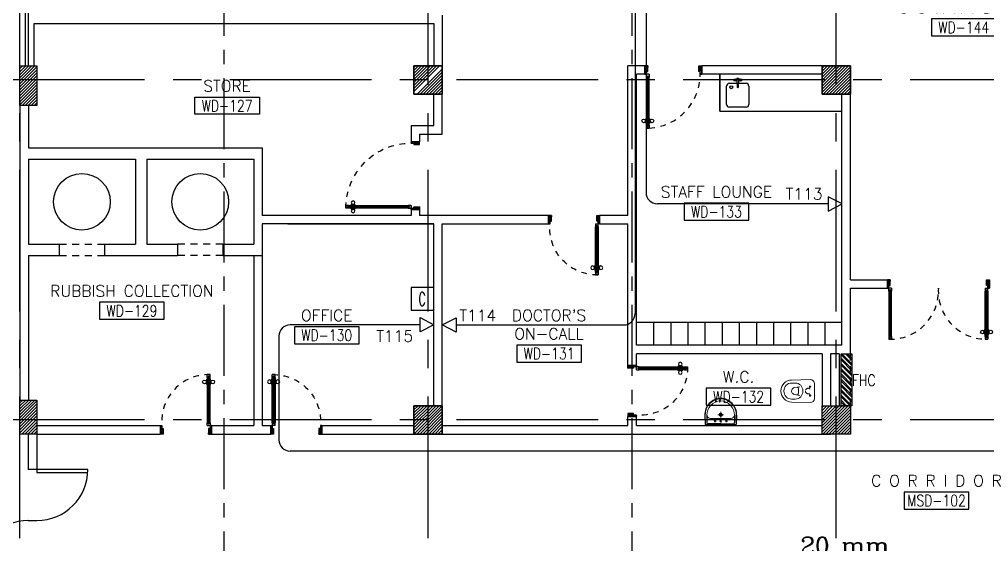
# Model space of a CAD drawing. Extents: x -0.3 to 92.6, y -1.1 to 78.4.
# Drawn here: x 49.71 to 66.79, y 34.77 to 44.04 of the extents above; entities that cross this region are included whole.
import ezdxf
from ezdxf.enums import TextEntityAlignment as Align

# ---------------------------------------------------------------- set-up
doc = ezdxf.new("R2010")
doc.units = 0
doc.header["$MEASUREMENT"] = 0
for name, pattern in [('CENTER', [2, 1.25, -0.25, 0.25, -0.25]), ('CENTERX2', [4, 2.5, -0.5, 0.5, -0.5]), ('DASHED', [0.75, 0.5, -0.25]), ('HIDDEN', [0.375, 0.25, -0.125]), ('HIDDEN2', [0.1875, 0.125, -0.0625])]:
    doc.linetypes.add(name, pattern=pattern)
doc.layers.get('0').update_dxf_attribs({"color": 11, "linetype": 'CONTINUOUS'})
for name, color, linetype in [('AXES', 11, 'CENTERX2'), ('AXES1', 11, 'CENTER'), ('COL', 11, 'CONTINUOUS'), ('DOOR', 11, 'CONTINUOUS'), ('E-CO', 6, 'CONTINUOUS'), ('E-TEL', 4, 'CONTINUOUS'), ('E-TEXT', 2, 'CONTINUOUS'), ('E-WIRE', 4, 'CONTINUOUS'), ('FHC', 11, 'CONTINUOUS'), ('FIX', 11, 'CONTINUOUS'), ('HAT', 11, 'CONTINUOUS'), ('INSUL', 11, 'CONTINUOUS'), ('Locker', 11, 'CONTINUOUS'), ('ME-FIX', 11, 'CONTINUOUS'), ('RM-BOX', 11, 'CONTINUOUS'), ('RM-NAME', 11, 'CONTINUOUS'), ('RM-NO', 11, 'CONTINUOUS'), ('SUNI-FUR', 11, 'CONTINUOUS'), ('WALL', 11, 'CONTINUOUS')]:
    doc.layers.add(name, color=color, linetype=linetype)
doc.styles.add('ROMANC', font='romanc', dxfattribs={"height": 0.1})
doc.styles.add('ROMANS', font='ROMANS.shx', dxfattribs={"width": 0.6})
doc.styles.get("Standard").update_dxf_attribs({"font": 'TXT.shx'})

# ---------------------------------------------------------------- blocks, each defined once
blk = doc.blocks.new('WC1')
at = {"layer": 'FIX', "lineweight": 20}
for p, q in [((-210, 204), (-538, 194)), ((-727, 5), (-727, -5)), ((-674, 5), (-674, -5)), ((-534, 24), (-540, 0)), ((-540, 0), (-534, -24)), ((-475, 141), (-538, 141)), ((-395, 76), (-490, 60)), ((-339, 5), (-339, -5)), ((-137, 0), (-137, 131)), ((-137, -131), (-137, 0)), ((-538, -141), (-475, -141)), ((-490, -60), (-395, -76)), ((-538, -194), (-210, -204)), ((-213, -204), (-210, -204))]:
    blk.add_line(p, q, dxfattribs=at)
at = {"layer": 'FIX', "linetype": 'Continuous', "lineweight": 20}
blk.add_line((-420, -47), (-420, 45), dxfattribs=at)
at = {"layer": 'FIX', "linetype": 'HIDDEN2', "lineweight": 20, "ltscale": 0.3}
blk.add_circle((-245, 0), 49.8, dxfattribs=at)
at = {"layer": 'FIX', "linetype": 'HIDDEN', "lineweight": 20, "ltscale": 0.05}
for centre in [(-213, 78), (-213, -77)]:
    blk.add_circle(centre, 11.6, dxfattribs=at)
at = {"layer": 'FIX', "lineweight": 20}
for centre, radius, start, end in [((-538, 5), 189, 90, 180), ((-210, 131), 73, 360, 90), ((-538, 5), 136, 90, 180), ((-473, -7), 68.2, 128.9242, 152.8468), ((-464, -18), 82, 108.496, 128.9242), ((-475, 5), 136, 360, 90), ((-538, -5), 189, 180, 270), ((-538, -5), 136, 180, 270), ((-473, 7), 68.2, 207.1532, 231.0758), ((-464, 18), 82, 231.0758, 251.504), ((-475, -5), 136, 270, 0), ((-210, -131), 73, 270, 0)]:
    blk.add_arc(centre, radius, start, end, dxfattribs=at)
at = {"layer": 'FIX', "linetype": 'Continuous', "lineweight": 20}
for centre, start, end in [((-443, 46), 357.6662, 91.6121), ((-442, -46), 268.3879, 2.3338)]:
    blk.add_arc(centre, 22.3, start, end, dxfattribs=at)
blk = doc.blocks.new('LAV1')
at = {"layer": 'FIX', "linetype": 'ByBlock', "ltscale": 0.3}
for p, q in [((-280, 210), (-275, 50)), ((-245, 210), (-245, 85)), ((245, 210), (245, 85)), ((280, 210), (275, 50)), ((0, 60), (-220, 60)), ((0, 60), (220, 60))]:
    blk.add_line(p, q, dxfattribs=at)
at = {"layer": 'FIX', "linetype": 'Continuous', "lineweight": 20}
for p, q in [((-275, 210), (-275, 50)), ((275, 210), (275, 50)), ((0, 50), (-275, 50)), ((0, 50), (-252, 50)), ((0, 155), (-181, 155)), ((0, 155), (181, 155)), ((0, 50), (275, 50)), ((0, 50), (252, 50))]:
    blk.add_line(p, q, dxfattribs=at)
at = {"layer": 'FIX', "linetype": 'DASHED', "lineweight": 20, "ltscale": 0.05}
for p, q in [((50, 220), (-50, 220)), ((0, 170), (0, 270)), ((0, 170), (0, 270))]:
    blk.add_line(p, q, dxfattribs=at)
at = {"layer": 'FIX', "lineweight": 20}
for p, q in [((16, 107), (-15, 107)), ((0, 92), (0, 123))]:
    blk.add_line(p, q, dxfattribs=at)
for centre, radius in [((0, 220), 29.5), ((0, 220), 22.5), ((0, 107), 15.5)]:
    blk.add_circle(centre, radius, dxfattribs=at)
at = {"layer": 'FIX', "linetype": 'HIDDEN', "lineweight": 20, "ltscale": 0.05}
for centre in [(-100, 107), (100, 107)]:
    blk.add_circle(centre, 12.4, dxfattribs=at)
at = {"layer": 'FIX', "linetype": 'ByBlock', "ltscale": 0.3}
for centre, radius, start, end in [((7, 220), 287, 91.3776, 182.0064), ((-7, 220), 287, 357.9936, 88.6224), ((-220, 85), 24.9, 179.7021, 269.9486), ((220, 85), 24.9, 270.0514, 0.2979)]:
    blk.add_arc(centre, radius, start, end, dxfattribs=at)
at = {"layer": 'FIX', "linetype": 'Continuous', "lineweight": 20}
for centre, radius, start, end in [((8, 217), 283, 91.6988, 181.351), ((8, 212), 253, 91.7328, 180.4884), ((-8, 217), 283, 358.649, 88.3012), ((-8, 212), 253, 359.5116, 88.2672), ((-179, 222), 66.9, 190.2006, 268.0786), ((179, 222), 66.9, 271.9214, 349.7994)]:
    blk.add_arc(centre, radius, start, end, dxfattribs=at)
blk = doc.blocks.new('A$C376C1807')
at = {"layer": 'DOOR'}
for p, q in [((0, 0.9), (0, 0.85)), ((0.9, 0.9), (0, 0.9)), ((0, 0.85), (0.899, 0.85))]:
    blk.add_line(p, q, dxfattribs=at)
blk.add_arc((0, 0.9), 0.9, 270, 0, dxfattribs=at)
blk = doc.blocks.new('DOOR90')
at = {"layer": 'DOOR', "linetype": 'ByBlock'}
for p, q in [((0, 0), (-150, 0)), ((-200, -25), (-1000, -25)), ((-200, -42), (-1000, -42)), ((-200, -58), (-1000, -58)), ((-1000, -75), (-200, -75))]:
    blk.add_line(p, q, dxfattribs=at)
at = {"layer": 'DOOR', "color": 0, "linetype": 'ByBlock'}
for p, q in [((-150, 0), (-150, -25)), ((-150, 0), (0, 0)), ((0, -50), (0, 0)), ((-1050, -25), (-1050, -75)), ((-1050, -75), (-1050, -25)), ((-1000, -25), (-1050, -25)), ((-1000, -75), (-1050, -75)), ((-1020, -42), (-1020, -58)), ((-1000, -42), (-1020, -42)), ((-1000, -58), (-1020, -58)), ((-1000, -25), (-1000, -42)), ((-1000, -58), (-1000, -75)), ((-968, -25), (-968, -18)), ((-878, -18), (-968, -18)), ((-968, -75), (-968, -82)), ((-878, -82), (-968, -82)), ((-955, -18), (-955, -9)), ((-955, -9), (-890, -9)), ((-955, -18), (-890, -18)), ((-955, -82), (-955, -91)), ((-955, -82), (-890, -82)), ((-955, -91), (-890, -91)), ((-890, -18), (-890, -9)), ((-890, -82), (-890, -91)), ((-878, -25), (-878, -18)), ((-878, -75), (-878, -82)), ((-200, -42), (-200, -25)), ((-200, -25), (-150, -25)), ((-180, -42), (-200, -42)), ((-200, -75), (-200, -58)), ((-200, -58), (-180, -58)), ((-150, -75), (-200, -75)), ((-180, -58), (-180, -42)), ((-150, -75), (-150, -25)), ((-150, -25), (-100, -25)), ((-100, -25), (-100, -50)), ((-100, -50), (0, -50)), ((-100, -850), (0, -850)), ((-100, -875), (-100, -850)), ((0, -850), (0, -900)), ((-150, -900), (-150, -875)), ((-150, -875), (-100, -875)), ((0, -900), (-150, -900)), ((-150, -900), (0, -900))]:
    blk.add_line(p, q, dxfattribs=at)
at = {"layer": 'DOOR', "color": 9, "linetype": 'ByBlock'}
for p, q in [((0, -50), (-114, 0)), ((0, -50), (-40, 0)), ((0, -50), (-100, -37)), ((0, -850), (-114, -900)), ((0, -850), (-100, -863)), ((0, -850), (-40, -900))]:
    blk.add_line(p, q, dxfattribs=at)
at = {"layer": 'DOOR', "color": 0, "linetype": 'ByBlock'}
for centre in [(-923, 24), (-923, -124)]:
    blk.add_circle(centre, 32.4, dxfattribs=at)
at = {"layer": 'DOOR', "color": 9, "linetype": 'ByBlock'}
for centre, radius, start, end in [((0, -50), 74.4, 137.7764, 180), ((0, -50), 54.4, 113.2074, 180), ((0, -50), 154, 161.1053, 166.2858), ((0, -50), 134, 158.1598, 169.28), ((0, -50), 114, 154.0838, 167.3774), ((0, -50), 94.4, 148.0182, 180), ((0, -50), 34.4, 90, 180), ((0, -50), 14.4, 90, 180), ((0, -850), 94.4, 180, 211.9818), ((0, -850), 74.4, 180, 222.2236), ((0, -850), 54.4, 180, 246.7926), ((0, -850), 34.4, 180, 270), ((0, -850), 14.4, 180, 270), ((0, -850), 154, 193.7142, 198.8947), ((0, -850), 134, 190.72, 201.8402)]:
    blk.add_arc(centre, radius, start, end, dxfattribs=at)
at = {"layer": 'DOOR', "linetype": 'HIDDEN', "ltscale": 0.5}
blk.add_arc((-222, -50), 828, 178.2701, 275.003, dxfattribs=at)
blk = doc.blocks.new('A$C272A55A0')
at = {"layer": 'DOOR', "color": 0, "linetype": 'ByBlock'}
for p, q in [((0, 900), (0, 1050)), ((50, 1050), (0, 1050)), ((50, 950), (50, 1050)), ((1750, 950), (1750, 1050)), ((1750, 1050), (1800, 1050)), ((1800, 1050), (1800, 900)), ((0, 900), (25, 900)), ((25, 950), (50, 950)), ((25, 900), (25, 950)), ((75, 900), (25, 900)), ((25, 850), (25, 900)), ((58, 870), (42, 870)), ((42, 870), (42, 850)), ((58, 850), (58, 870)), ((75, 900), (75, 850)), ((1725, 900), (1775, 900)), ((1725, 900), (1725, 850)), ((1742, 870), (1758, 870)), ((1742, 850), (1742, 870)), ((1775, 950), (1750, 950)), ((1758, 870), (1758, 850)), ((1775, 900), (1775, 950)), ((1800, 900), (1775, 900)), ((1775, 850), (1775, 900)), ((42, 850), (25, 850)), ((75, 850), (58, 850)), ((1725, 850), (1742, 850)), ((1758, 850), (1775, 850)), ((1725, 173), (1718, 173)), ((1718, 173), (1718, 83)), ((1775, 173), (1782, 173)), ((1782, 173), (1782, 83)), ((25, 50), (42, 50)), ((25, 50), (25, 0)), ((25, 0), (75, 0)), ((75, 0), (25, 0)), ((42, 50), (42, 30)), ((42, 30), (58, 30)), ((58, 50), (75, 50)), ((58, 50), (58, 30)), ((75, 50), (75, 0)), ((1718, 160), (1709, 160)), ((1709, 95), (1709, 160)), ((1718, 95), (1709, 95)), ((1718, 95), (1718, 160)), ((1725, 83), (1718, 83)), ((1742, 50), (1725, 50)), ((1725, 50), (1725, 0)), ((1775, 0), (1725, 0)), ((1725, 0), (1775, 0)), ((1742, 50), (1742, 30)), ((1758, 30), (1742, 30)), ((1775, 50), (1758, 50)), ((1758, 50), (1758, 30)), ((1775, 83), (1782, 83)), ((1775, 50), (1775, 0)), ((1782, 160), (1791, 160)), ((1782, 95), (1782, 160)), ((1782, 95), (1791, 95)), ((1791, 95), (1791, 160))]:
    blk.add_line(p, q, dxfattribs=at)
at = {"layer": 'DOOR', "color": 9, "linetype": 'ByBlock'}
for p, q in [((50, 1050), (0, 1010)), ((50, 1050), (0, 937)), ((50, 1050), (37, 950)), ((1750, 1050), (1800, 1010)), ((1750, 1050), (1800, 937)), ((1750, 1050), (1763, 950))]:
    blk.add_line(p, q, dxfattribs=at)
at = {"layer": 'DOOR', "linetype": 'ByBlock'}
for p, q in [((25, 850), (25, 50)), ((42, 850), (42, 50)), ((58, 850), (58, 50)), ((75, 50), (75, 850)), ((1725, 50), (1725, 850)), ((1742, 850), (1742, 50)), ((1758, 850), (1758, 50)), ((1775, 850), (1775, 50))]:
    blk.add_line(p, q, dxfattribs=at)
at = {"layer": 'DOOR', "color": 0, "linetype": 'ByBlock'}
for centre in [(1676, 128), (1824, 128)]:
    blk.add_circle(centre, 32.4, dxfattribs=at)
at = {"layer": 'DOOR', "color": 9, "linetype": 'ByBlock'}
for centre, radius, start, end in [((50, 1050), 54.4, 203.2074, 270), ((50, 1050), 34.4, 180, 270), ((50, 1050), 14.4, 180, 270), ((1750, 1050), 14.4, 270, 0), ((1750, 1050), 34.4, 270, 0), ((1750, 1050), 54.4, 270, 336.7926), ((50, 1050), 74.4, 227.7764, 270), ((50, 1050), 94.4, 238.0182, 270), ((50, 1050), 114, 244.0838, 257.3774), ((50, 1050), 134, 248.1598, 259.28), ((50, 1050), 154, 251.1053, 256.2858), ((1750, 1050), 74.4, 270, 312.2236), ((1750, 1050), 94.4, 270, 301.9818), ((1750, 1050), 114, 282.6226, 295.9162), ((1750, 1050), 134, 280.72, 291.8402), ((1750, 1050), 154, 283.7142, 288.8947)]:
    blk.add_arc(centre, radius, start, end, dxfattribs=at)
at = {"layer": 'DOOR', "linetype": 'HIDDEN', "ltscale": 0.5}
for centre, start, end in [((50, 851), 268.3174, 3.2965), ((1750, 851), 176.7035, 271.6826)]:
    blk.add_arc(centre, 851, start, end, dxfattribs=at)
at = {"layer": 'WALL', "linetype": 'ByBlock'}
blk.add_line((1800, 900), (1800, 1050), dxfattribs=at)
blk = doc.blocks.new('C11')
at = {"layer": 'HAT'}
h = blk.add_hatch(dxfattribs=at)
h.set_pattern_fill('ANSI31', color=256, scale=300, style=0)
h.set_pattern_definition([(45, (-248556.182, -75061.005), (-26.5165043, 26.5165043), [])])
h.paths.add_polyline_path([(300, 700), (0, 700), (0, 350), (300, 350)])
h.paths.add_polyline_path([(300, 350), (0, 350), (0, 0), (300, 0)])
at = {"layer": 'COL'}
blk.add_lwpolyline([(300, 700), (300, 0), (0, 0), (0, 700)], close=True, dxfattribs=at)
blk = doc.blocks.new('RM1')
at = {"layer": 'RM-BOX'}
blk.add_lwpolyline([(570, -200), (-570, -200), (-570, -500), (570, -500)], close=True, dxfattribs=at)
at = {"layer": 'RM-NAME', "style": 'ROMANS'}
for tag, p in [('ROOMNAME1', (0, 324)), ('ROOMNAME2', (0, 0))]:
    blk.add_attdef(tag, text='', height=200, dxfattribs=at).set_placement(p, align=Align.MIDDLE)
at = {"layer": 'RM-NO', "style": 'ROMANS', "width": 0.8}
blk.add_attdef('ROOMNO', text='', height=200, dxfattribs=at).set_placement((0, -350), align=Align.MIDDLE)
blk = doc.blocks.new('*X81')
at = {"color": 0}
for p, q in [((235129, 149533), (235585, 149990)), ((235129, 149586), (235532, 149990)), ((235129, 149639), (235479, 149990)), ((235129, 149692), (235426, 149990)), ((235129, 149745), (235373, 149990)), ((235129, 149798), (235320, 149990)), ((235129, 149851), (235267, 149990)), ((235129, 149905), (235214, 149990)), ((235129, 149958), (235161, 149990)), ((235138, 149490), (235629, 149980)), ((235191, 149490), (235629, 149927)), ((235244, 149490), (235629, 149874)), ((235297, 149490), (235629, 149821)), ((235350, 149490), (235629, 149768)), ((235403, 149490), (235629, 149715)), ((235456, 149490), (235629, 149662)), ((235509, 149490), (235629, 149609)), ((235562, 149490), (235629, 149556)), ((235615, 149490), (235629, 149503))]:
    blk.add_line(p, q, dxfattribs=at)
blk = doc.blocks.new('COL50')
at = {"layer": 'COL'}
blk.add_lwpolyline([(-250, 250), (-250, -250), (250, -250), (250, 250)], close=True, dxfattribs=at)
blk = doc.blocks.new('DOOR100')
at = {"layer": 'DOOR', "color": 0, "linetype": 'ByBlock'}
for p, q in [((-92, 1206), (-92, 1141)), ((-83, 1206), (-92, 1206)), ((-83, 1129), (-83, 1219)), ((-76, 1219), (-83, 1219)), ((-83, 1206), (-83, 1141)), ((-76, 1251), (-76, 1301)), ((-76, 1301), (-26, 1301)), ((-26, 1301), (-76, 1301)), ((-59, 1251), (-76, 1251)), ((-59, 1251), (-59, 1271)), ((-43, 1271), (-59, 1271)), ((-43, 1251), (-43, 1271)), ((-26, 1251), (-43, 1251)), ((-26, 1251), (-26, 1301)), ((-26, 1219), (-19, 1219)), ((-19, 1129), (-19, 1219)), ((-19, 1206), (-19, 1141)), ((-19, 1206), (-10, 1206)), ((-10, 1206), (-10, 1141)), ((-83, 1141), (-92, 1141)), ((-76, 1129), (-83, 1129)), ((-26, 1129), (-19, 1129)), ((-19, 1141), (-10, 1141)), ((-76, 200), (-59, 200)), ((-76, 150), (-76, 200)), ((-59, 200), (-59, 180)), ((-59, 180), (-43, 180)), ((-43, 200), (-26, 200)), ((-43, 180), (-43, 200)), ((-26, 200), (-26, 150)), ((-1201, 0), (-1201, 150)), ((-1201, 150), (-1176, 150)), ((-1201, 150), (-1201, 0)), ((-1151, 0), (-1201, 0)), ((-1176, 150), (-1176, 100)), ((-1176, 100), (-1151, 100)), ((-1151, 100), (-1151, 0)), ((-76, 150), (-26, 150)), ((-51, 100), (-51, 0)), ((-26, 100), (-51, 100)), ((-51, 0), (-1, 0)), ((-1, 150), (-26, 150)), ((-26, 150), (-26, 100)), ((-1, 150), (-1, 0))]:
    blk.add_line(p, q, dxfattribs=at)
at = {"layer": 'DOOR', "linetype": 'ByBlock'}
for p, q in [((-76, 1251), (-76, 200)), ((-59, 200), (-59, 1251)), ((-43, 200), (-43, 1251)), ((-26, 200), (-26, 1251))]:
    blk.add_line(p, q, dxfattribs=at)
at = {"layer": 'DOOR', "color": 9, "linetype": 'ByBlock'}
for p, q in [((-1151, 0), (-1201, 114)), ((-1151, 0), (-1201, 40)), ((-1151, 0), (-1164, 100)), ((-51, 0), (-1, 114)), ((-51, 0), (-38, 100)), ((-51, 0), (-1, 40))]:
    blk.add_line(p, q, dxfattribs=at)
at = {"layer": 'DOOR', "color": 0, "linetype": 'ByBlock'}
for centre in [(-125, 1174), (22, 1174)]:
    blk.add_circle(centre, 32.4, dxfattribs=at)
at = {"layer": 'DOOR', "linetype": 'HIDDEN', "ltscale": 0.5}
blk.add_arc((-27, 152), 1149, 89.961, 180.0931, dxfattribs=at)
at = {"layer": 'DOOR', "color": 9, "linetype": 'ByBlock'}
for centre, radius, start, end in [((-1151, 0), 154, 103.7142, 108.8947), ((-1151, 0), 134, 100.72, 111.8402), ((-1151, 0), 94.4, 90, 121.9818), ((-1151, 0), 74.4, 90, 132.2236), ((-1151, 0), 54.4, 90, 156.7926), ((-1151, 0), 34.4, 90, 180), ((-1151, 0), 14.4, 90, 180), ((-51, 0), 94.4, 58.0182, 90), ((-51, 0), 74.4, 47.7764, 90), ((-51, 0), 54.4, 23.2074, 90), ((-51, 0), 34.4, 0, 90), ((-51, 0), 14.4, 0, 90), ((-51, 0), 134, 68.1598, 79.28), ((-51, 0), 114, 64.0838, 77.3774), ((-51, 0), 154, 71.1053, 76.2858)]:
    blk.add_arc(centre, radius, start, end, dxfattribs=at)
blk = doc.blocks.new('*X82')
at = {"color": 0}
for p, q in [((227926, 149490), (228426, 149990)), ((227929, 149546), (228373, 149990)), ((227929, 149599), (228319, 149990)), ((227929, 149652), (228266, 149990)), ((227929, 149705), (228213, 149990)), ((227929, 149758), (228160, 149990)), ((227929, 149811), (228107, 149990)), ((227929, 149864), (228054, 149990)), ((227929, 149917), (228001, 149990)), ((227929, 149970), (227948, 149990)), ((227979, 149490), (228429, 149940)), ((228032, 149490), (228429, 149887)), ((228085, 149490), (228429, 149834)), ((228138, 149490), (228429, 149781)), ((228191, 149490), (228429, 149728)), ((228244, 149490), (228429, 149675)), ((228297, 149490), (228429, 149622)), ((228350, 149490), (228429, 149568)), ((228403, 149490), (228429, 149515))]:
    blk.add_line(p, q, dxfattribs=at)
blk = doc.blocks.new('*X78')
at = {"color": 0}
for p, q in [((235129, 155526), (235592, 155990)), ((235129, 155579), (235539, 155990)), ((235129, 155632), (235486, 155990)), ((235129, 155685), (235433, 155990)), ((235129, 155738), (235380, 155990)), ((235129, 155791), (235327, 155990)), ((235129, 155844), (235274, 155990)), ((235129, 155897), (235221, 155990)), ((235129, 155950), (235168, 155990)), ((235145, 155490), (235629, 155973)), ((235198, 155490), (235629, 155920)), ((235251, 155490), (235629, 155867)), ((235304, 155490), (235629, 155814)), ((235357, 155490), (235629, 155761)), ((235410, 155490), (235629, 155708)), ((235464, 155490), (235629, 155655)), ((235517, 155490), (235629, 155602)), ((235570, 155490), (235629, 155549)), ((235623, 155490), (235629, 155496))]:
    blk.add_line(p, q, dxfattribs=at)
blk = doc.blocks.new('DOOR-10')
at = {"layer": 'DOOR', "color": 0, "linetype": 'ByBlock'}
for p, q in [((-26, 1100), (-76, 1100)), ((-76, 1100), (-26, 1100)), ((-76, 1050), (-76, 1100)), ((-59, 1050), (-76, 1050)), ((-43, 1070), (-59, 1070)), ((-59, 1050), (-59, 1070)), ((-43, 1050), (-43, 1070)), ((-26, 1050), (-43, 1050)), ((-26, 1050), (-26, 1100)), ((-83, 1005), (-92, 1005)), ((-92, 1005), (-92, 940)), ((-83, 940), (-92, 940)), ((-76, 1018), (-83, 1018)), ((-83, 928), (-83, 1018)), ((-83, 1005), (-83, 940)), ((-76, 928), (-83, 928)), ((-26, 1018), (-18, 1018)), ((-26, 928), (-18, 928)), ((-18, 928), (-18, 1018)), ((-18, 1005), (-9, 1005)), ((-18, 1005), (-18, 940)), ((-18, 940), (-9, 940)), ((-9, 1005), (-9, 940)), ((-76, 200), (-59, 200)), ((-76, 150), (-76, 200)), ((-59, 200), (-59, 180)), ((-59, 180), (-43, 180)), ((-43, 200), (-26, 200)), ((-43, 180), (-43, 200)), ((-26, 200), (-26, 150)), ((-1001, 0), (-1001, 150)), ((-1001, 150), (-976, 150)), ((-1001, 150), (-1001, 0)), ((-951, 0), (-1001, 0)), ((-976, 150), (-976, 100)), ((-976, 100), (-951, 100)), ((-951, 100), (-951, 0)), ((-76, 150), (-26, 150)), ((-51, 100), (-51, 0)), ((-26, 100), (-51, 100)), ((-51, 0), (-1, 0)), ((-1, 150), (-26, 150)), ((-26, 150), (-26, 100))]:
    blk.add_line(p, q, dxfattribs=at)
at = {"layer": 'DOOR', "linetype": 'ByBlock'}
for p, q in [((-76, 1050), (-76, 200)), ((-59, 200), (-59, 1050)), ((-43, 200), (-43, 1050)), ((-26, 200), (-26, 1050))]:
    blk.add_line(p, q, dxfattribs=at)
at = {"layer": 'DOOR', "color": 9, "linetype": 'ByBlock'}
for p, q in [((-951, 0), (-1001, 114)), ((-951, 0), (-1001, 40)), ((-951, 0), (-964, 100)), ((-51, 0), (-1, 114)), ((-51, 0), (-37, 100)), ((-51, 0), (-1, 40)), ((-1, 0), (-1, 150))]:
    blk.add_line(p, q, dxfattribs=at)
at = {"layer": 'DOOR', "color": 0, "linetype": 'ByBlock'}
for centre in [(-124, 973), (23, 973)]:
    blk.add_circle(centre, 32.4, dxfattribs=at)
at = {"layer": 'DOOR', "linetype": 'HIDDEN', "ltscale": 0.5}
blk.add_arc((-23, 149), 952, 93.1482, 179.9482, dxfattribs=at)
at = {"layer": 'DOOR', "color": 9, "linetype": 'ByBlock'}
for centre, radius, start, end in [((-951, 0), 154, 103.7142, 108.8947), ((-951, 0), 134, 100.72, 111.8402), ((-951, 0), 94.4, 90, 121.9818), ((-951, 0), 74.4, 90, 132.2236), ((-951, 0), 54.4, 90, 156.7926), ((-951, 0), 34.4, 90, 180), ((-951, 0), 14.4, 90, 180), ((-51, 0), 94.4, 58.0182, 90), ((-51, 0), 74.4, 47.7764, 90), ((-51, 0), 54.4, 23.2074, 90), ((-51, 0), 34.4, 0, 90), ((-51, 0), 14.4, 0, 90), ((-51, 0), 134, 68.1598, 79.28), ((-51, 0), 114, 64.0838, 77.3774), ((-51, 0), 154, 71.1053, 76.2858)]:
    blk.add_arc(centre, radius, start, end, dxfattribs=at)
blk = doc.blocks.new('*X83')
at = {"color": 0}
for p, q in [((227929, 155538), (228380, 155990)), ((227929, 155592), (228327, 155990)), ((227929, 155645), (228274, 155990)), ((227929, 155698), (228221, 155990)), ((227929, 155751), (228168, 155990)), ((227929, 155804), (228115, 155990)), ((227929, 155857), (228062, 155990)), ((227929, 155910), (228009, 155990)), ((227929, 155963), (227956, 155990)), ((227986, 155490), (228429, 155932)), ((228039, 155490), (228429, 155879)), ((228092, 155490), (228429, 155826)), ((228145, 155490), (228429, 155773)), ((228198, 155490), (228429, 155720)), ((228251, 155490), (228429, 155667)), ((228304, 155490), (228429, 155614)), ((228357, 155490), (228429, 155561)), ((228410, 155490), (228429, 155508))]:
    blk.add_line(p, q, dxfattribs=at)

msp = doc.modelspace()

# ---------------------------------------------------------------- hatches: boundary and pattern name
at = {"layer": 'FHC', "linetype": 'ByBlock', "ltscale": 0.3}
h = msp.add_hatch(dxfattribs=at)
h.set_pattern_fill('ANSI32', color=11, scale=0.175, angle=90, style=0)
h.set_pattern_definition([(135, (95.44776, -194.97618), (-0.046403883, -0.046403883), []), (135, (95.44776, -194.945246), (-0.046403883, -0.046403883), [])])
h.paths.add_polyline_path([(64.3968, 38.14), (64.2068, 38.14), (64.2068, 37.22), (64.3968, 37.22)])
h.paths.add_polyline_path([(64.8179, 37.0074), (64.397, 37.0074), (64.397, 37.2699), (64.8179, 37.2699)], flags=9)
at = {"layer": 'HAT'}
h = msp.add_hatch(dxfattribs=at)
h.set_pattern_fill('ANSI31', color=256, scale=0.3, style=0)
h.set_pattern_definition([(45, (-250.81453, -18.041005), (-0.0265165043, 0.0265165043), [])])
h.paths.add_polyline_path([(50.0217, 37.32), (49.7217, 37.32), (49.7217, 36.97), (50.0217, 36.97)])
h.paths.add_polyline_path([(50.0217, 36.97), (49.7217, 36.97), (49.7217, 36.72), (50.0217, 36.72)])

# ---------------------------------------------------------------- linework, layer by layer
at = {"layer": 'AXES'}
for p, q in [((56.9217, -1.1143), (56.9217, 77.6984)), ((64.1217, -1.1143), (64.1217, 77.6984)), ((49.7217, -1.1143), (49.7217, 77.3484)), ((91.9217, 42.97), (23.8817, 42.97)), ((91.9217, 36.97), (23.8817, 36.97))]:
    msp.add_line(p, q, dxfattribs=at)
at = {"layer": 'AXES1'}
for p, q in [((53.3217, 5.75), (53.3217, 64.57)), ((60.5217, 5.75), (60.5217, 64.57))]:
    msp.add_line(p, q, dxfattribs=at)
at = {"layer": 'COL'}
for p, q in [((49.8717, 41.77), (53.9967, 41.77)), ((49.8716, 41.57), (51.7592, 41.57)), ((51.7592, 41.57), (51.7592, 40.07)), ((51.9592, 41.57), (51.9592, 40.07)), ((51.9592, 41.57), (53.8467, 41.57)), ((49.8716, 40.07), (50.4154, 40.07)), ((50.4154, 40.07), (50.4154, 39.87)), ((51.2154, 40.07), (51.2154, 39.87)), ((51.2154, 40.07), (51.7592, 40.07)), ((51.9592, 40.07), (52.5029, 40.07)), ((52.5029, 40.07), (52.5029, 39.87)), ((53.3029, 40.07), (53.8467, 40.07)), ((53.3029, 40.07), (53.3029, 39.87)), ((49.8717, 39.87), (50.4154, 39.87)), ((51.2154, 39.87), (52.5029, 39.87)), ((53.3029, 39.87), (53.9967, 39.87))]:
    msp.add_line(p, q, dxfattribs=at)
msp.add_lwpolyline([(50.0217, 37.32), (50.0217, 36.72), (49.7217, 36.72), (49.7217, 37.32)], close=True, dxfattribs=at)
at = {"layer": 'DOOR', "linetype": 'Continuous'}
msp.add_line((49.8696, 35.195), (50.0196, 35.195), dxfattribs=at)
at = {"layer": 'E-CO', "color": 4}
msp.add_lwpolyline([(57.0217, 39.3067), (56.6217, 39.3067), (56.6217, 38.9067), (57.0217, 38.9067)], close=True, dxfattribs=at)
at = {"layer": 'E-TEL', "color": 4}
for points in [[(63.9804, 40.9102), (63.9804, 40.6577), (64.2226, 40.784), (64.2226, 40.784)], [(56.7795, 38.5237), (56.7795, 38.7763), (57.0217, 38.65), (57.0217, 38.65)], [(57.4138, 38.7741), (57.4138, 38.5215), (57.1717, 38.6478), (57.1717, 38.6478)]]:
    msp.add_lwpolyline(points, close=True, dxfattribs=at)
at = {"layer": 'E-WIRE', "color": 4}
for p, q in [((60.5725, 45.8021), (60.5725, 38.8478)), ((60.7658, 45.8021), (60.7658, 40.984)), ((56.7795, 38.65), (54.4894, 38.65)), ((54.2894, 38.45), (54.2894, 36.6207)), ((72.9121, 36.4207), (54.4894, 36.4207))]:
    msp.add_line(p, q, dxfattribs=at)
at = {"layer": 'E-WIRE', "color": 4, "linetype": 'ByBlock'}
for p, q in [((63.9804, 40.784), (60.9658, 40.784)), ((57.4138, 38.6478), (60.3725, 38.6478))]:
    msp.add_line(p, q, dxfattribs=at)
at = {"layer": 'E-WIRE', "color": 4}
for centre, start, end in [((60.9658, 40.984), 180, 270), ((60.3725, 38.8478), 270, 0), ((54.4894, 38.45), 90, 180), ((54.4894, 36.6207), 180, 270)]:
    msp.add_arc(centre, 0.2, start, end, dxfattribs=at)
at = {"layer": 'FHC', "linetype": 'ByBlock', "ltscale": 0.3}
msp.add_lwpolyline([(64.2068, 37.22), (64.2068, 38.14), (64.3968, 38.14), (64.3968, 37.22)], close=True, dxfattribs=at)
at = {"layer": 'INSUL'}
for p, q in [((49.8217, 43.22), (49.8217, 45.52)), ((49.8717, 43.22), (49.8717, 45.52))]:
    msp.add_line(p, q, dxfattribs=at)
at = {"layer": 'Locker'}
msp.add_line((64.2217, 38.69), (60.5967, 38.69), dxfattribs=at)
at = {"layer": 'Locker', "linetype": 'Continuous'}
for p, q in [((60.8987, 38.69), (60.8987, 38.29)), ((61.2008, 38.69), (61.2008, 38.29)), ((61.5029, 38.69), (61.5029, 38.29)), ((61.805, 38.69), (61.805, 38.29)), ((62.1071, 38.69), (62.1071, 38.29)), ((62.4092, 38.69), (62.4092, 38.29)), ((62.7113, 38.69), (62.7113, 38.29)), ((63.0133, 38.69), (63.0133, 38.29)), ((63.3154, 38.69), (63.3154, 38.29)), ((63.6175, 38.69), (63.6175, 38.29)), ((63.9196, 38.69), (63.9196, 38.29))]:
    msp.add_line(p, q, dxfattribs=at)
at = {"layer": 'ME-FIX'}
for p, q in [((62.0671, 43.068), (62.0671, 42.418)), ((62.0671, 42.418), (62.0671, 43.068)), ((62.2364, 42.9113), (62.3729, 42.9113)), ((62.3669, 42.9995), (62.3729, 42.8442)), ((62.3669, 42.9995), (62.3989, 42.9995)), ((62.3989, 42.9995), (62.3929, 42.8442)), ((62.3929, 42.9113), (62.5293, 42.9113)), ((62.1865, 42.5403), (62.1865, 42.8614)), ((62.5792, 42.8614), (62.5792, 42.5403)), ((62.0671, 42.418), (64.2216, 42.418)), ((62.5293, 42.4905), (62.2364, 42.4905))]:
    msp.add_line(p, q, dxfattribs=at)
for centre, radius in [((62.3331, 42.9684), 0.0217), ((62.3331, 42.9684), 0.014), ((62.4326, 42.9684), 0.0217), ((62.4326, 42.9684), 0.014), ((62.2684, 42.8419), 0.0255)]:
    msp.add_circle(centre, radius, dxfattribs=at)
for centre, radius, start, end in [((62.2364, 42.8614), 0.0499, 90, 180), ((62.5293, 42.8614), 0.0499, 0, 90), ((62.3829, 42.8442), 0.00997, 180, 0), ((62.2364, 42.5403), 0.0499, 180, 270), ((62.5293, 42.5403), 0.0499, 270, 0)]:
    msp.add_arc(centre, radius, start, end, dxfattribs=at)
at = {"layer": 'SUNI-FUR', "linetype": 'HIDDEN2'}
for p, q in [((50.4154, 40.07), (51.2154, 40.07)), ((53.3029, 40.07), (52.5029, 40.07)), ((50.4154, 39.87), (51.2154, 39.87)), ((53.3029, 39.87), (52.5029, 39.87))]:
    msp.add_line(p, q, dxfattribs=at)
at = {"layer": 'SUNI-FUR'}
for centre in [(50.8154, 40.82), (52.9029, 40.82)]:
    msp.add_circle(centre, 0.5, dxfattribs=at)
at = {"layer": 'WALL'}
for p, q in [((49.7217, 43.22), (49.7217, 45.67)), ((49.7217, 43.22), (49.7217, 45.67)), ((49.9717, 43.22), (49.9717, 43.965)), ((49.9717, 43.965), (57.0217, 43.965)), ((60.4467, 40.58), (60.4467, 43.22)), ((60.7467, 43.22), (60.4467, 43.22)), ((60.7467, 43.07), (60.7467, 43.22)), ((61.7467, 43.07), (61.7467, 43.22)), ((63.8717, 43.22), (61.7467, 43.22)), ((60.5967, 38.29), (60.5967, 43.07)), ((60.7467, 43.07), (60.5967, 43.07)), ((63.8717, 43.07), (61.7467, 43.07)), ((57.0217, 42.165), (57.0217, 42.72)), ((57.1717, 42.015), (57.1717, 42.72)), ((57.1717, 42.015), (57.1717, 42.72)), ((64.2217, 38.29), (64.2217, 42.72)), ((64.3718, 39.445), (64.3718, 42.72)), ((49.7217, 42.57), (49.7217, 37.32)), ((49.8717, 42.52), (49.8717, 41.77)), ((56.6217, 42.165), (57.0217, 42.165)), ((56.7717, 42.015), (57.1717, 42.015)), ((53.9967, 41.77), (53.9967, 40.58)), ((49.8716, 41.57), (49.8716, 40.07)), ((53.8467, 41.57), (53.8467, 40.07)), ((56.6217, 40.58), (53.9967, 40.58)), ((57.0217, 40.58), (56.7717, 40.58)), ((59.0467, 40.58), (56.7717, 40.58)), ((59.0467, 40.43), (59.0467, 40.58)), ((59.9467, 40.43), (59.9467, 40.58)), ((60.4467, 40.58), (59.9467, 40.58)), ((53.9967, 40.43), (53.9967, 40.02)), ((53.9967, 40.43), (53.9967, 36.87)), ((57.0217, 40.43), (53.9967, 40.43)), ((54.4467, 40.43), (57.0217, 40.43)), ((57.0217, 37.22), (57.0217, 40.43)), ((57.1717, 37.22), (57.1717, 40.43)), ((57.1717, 40.43), (59.0467, 40.43)), ((59.9467, 40.43), (60.4467, 40.43)), ((60.4467, 37.9326), (60.4467, 40.43)), ((49.8717, 39.87), (49.8717, 37.32)), ((53.8467, 39.87), (53.8467, 36.87)), ((64.3718, 39.445), (65.0218, 39.445)), ((64.3718, 39.295), (65.0218, 39.295)), ((64.3718, 38.1399), (64.3718, 39.295)), ((65.0218, 39.295), (65.0218, 39.445)), ((49.8717, 38.42), (49.8717, 37.32)), ((64.2217, 38.29), (60.5967, 38.29)), ((60.5967, 37.9326), (60.5967, 38.14)), ((63.8717, 38.14), (63.8717, 37.22)), ((64.0218, 38.1399), (64.0218, 37.22)), ((64.1718, 38.1399), (64.0218, 38.1399)), ((64.1718, 38.1399), (64.1718, 37.22)), ((64.2068, 37.22), (64.2068, 38.1399)), ((64.2068, 38.1399), (64.3718, 38.1399)), ((60.4467, 36.87), (60.4467, 37.0326)), ((60.5967, 36.87), (60.5967, 37.0326)), ((50.0243, 36.87), (52.1967, 36.87)), ((50.0243, 36.87), (52.1967, 36.87)), ((52.1967, 36.87), (52.1967, 36.72)), ((53.0967, 36.87), (53.8467, 36.87)), ((53.0967, 36.87), (53.0967, 36.72)), ((53.9967, 36.87), (54.1467, 36.87)), ((54.1467, 36.87), (54.1467, 36.72)), ((54.1467, 36.87), (54.1467, 36.72)), ((55.0467, 36.87), (55.0467, 36.72)), ((55.0467, 36.87), (56.6717, 36.87)), ((57.1717, 36.87), (60.4467, 36.87)), ((60.5967, 36.87), (63.8717, 36.87)), ((49.8696, 36.72), (49.8696, 36.095)), ((50.0196, 36.72), (50.0196, 36.095)), ((50.0243, 36.72), (52.1967, 36.72)), ((50.0243, 36.72), (52.1967, 36.72)), ((53.0967, 36.72), (54.1467, 36.72)), ((55.0467, 36.72), (56.6717, 36.72)), ((57.1717, 36.72), (64.0218, 36.72)), ((50.0196, 36.095), (49.8696, 36.095))]:
    msp.add_line(p, q, dxfattribs=at)
at = {"layer": 'WALL', "linetype": 'ByBlock'}
for p, q in [((57.1717, 44.115), (57.1717, 43.22)), ((57.0217, 43.965), (57.0217, 43.22)), ((56.6217, 42.165), (56.6217, 41.8805)), ((56.7717, 42.015), (56.7717, 41.8805)), ((56.7717, 41.8805), (56.6217, 41.8805)), ((56.6217, 40.6805), (56.6217, 40.58)), ((56.7717, 40.6805), (56.6217, 40.6805)), ((56.7717, 40.6805), (56.7717, 40.58)), ((63.8717, 38.14), (60.5967, 38.14)), ((60.5967, 37.9326), (60.4467, 37.9326)), ((60.5967, 37.0326), (60.4467, 37.0326))]:
    msp.add_line(p, q, dxfattribs=at)
at = {"layer": 'WALL', "color": 250, "linetype": 'HIDDEN', "ltscale": 0.25}
msp.add_line((64.3741, 37.22), (64.3741, 38.1399), dxfattribs=at)
at = {"layer": 'WALL', "linetype": 'ByBlock', "ltscale": 0.3}
for points in [[(56.6717, 42.72), (57.1717, 42.72), (57.1717, 43.22), (56.6717, 43.22)], [(63.8718, 42.72), (64.3718, 42.72), (64.3718, 43.22), (63.8718, 43.22)], [(57.1717, 37.22), (56.6717, 37.22), (56.6717, 36.72), (57.1717, 36.72)]]:
    msp.add_lwpolyline(points, close=True, dxfattribs=at)

# ---------------------------------------------------------------- block references
at = {"layer": 'COL', "linetype": 'ByBlock', "xscale": 0.001, "yscale": 0.001, "zscale": 0.001}
msp.add_blockref('C11', (49.7217, 42.52), dxfattribs=at)
at = {"layer": 'COL', "xscale": -0.001, "yscale": 0.001, "zscale": 0.001}
for p in [(56.9217, 42.97), (64.1218, 42.97), (56.9217, 36.97), (64.1218, 36.97)]:
    msp.add_blockref('COL50', p, dxfattribs=at)
at = {"layer": 'DOOR', "color": 0, "linetype": 'ByBlock', "ltscale": 0.3, "xscale": 0.001, "yscale": 0.001, "zscale": 0.001, "rotation": 180}
msp.add_blockref('DOOR-10', (60.746, 43.22), dxfattribs=at)
at = {"layer": 'DOOR', "color": 0, "linetype": 'ByBlock', "yscale": 0.001, "zscale": 0.001}
for name, p, xscale, rotation in [('DOOR100', (56.7717, 40.6805), -0.001, 90), ('DOOR90', (59.9467, 40.58), -0.001, 270), ('DOOR90', (53.0993, 36.72), 0.001, 270), ('DOOR90', (54.1467, 36.7207), -0.001, 90)]:
    msp.add_blockref(name, p, dxfattribs=dict(at, xscale=xscale, rotation=rotation))
for name, p, xscale in [('A$C272A55A0', (65.0218, 38.3946), 0.001), ('DOOR90', (60.4467, 37.9326), -0.001)]:
    msp.add_blockref(name, p, dxfattribs=dict(at, xscale=xscale))
at = {"layer": 'DOOR', "linetype": 'Continuous'}
msp.add_blockref('A$C376C1807', (50.0196, 35.195), dxfattribs=at)
at = {"layer": 'DOOR', "linetype": 'Continuous', "rotation": 180}
msp.add_blockref('A$C376C1807', (49.8696, 35.195), dxfattribs=at)
at = {"layer": 'FIX', "xscale": -0.001000000003841706, "yscale": 0.000999999996565748, "zscale": 0.001, "rotation": 180}
msp.add_blockref('WC1', (63.8717, 37.4806), dxfattribs=at)
at = {"layer": 'FIX', "xscale": 0.001000000003841706, "yscale": 0.000999999996565748, "zscale": 0.001}
msp.add_blockref('LAV1', (62.0822, 36.8426), dxfattribs=at)
at = {"layer": 'HAT', "xscale": 0.001, "yscale": 0.001, "zscale": 0.001}
for name in ['*X83', '*X78', '*X82', '*X81']:
    msp.add_blockref(name, (-171.2569, -112.7697), dxfattribs=at)
at = {"layer": 'RM-NAME', "xscale": 0.001, "yscale": 0.001, "zscale": 0.001}
for p, values in [((66.3689, 44.248), {'ROOMNO': 'WD-144', 'ROOMNAME2': 'C O R R I D O R'}), ((62.0073, 40.9948), {'ROOMNO': 'WD-133', 'ROOMNAME2': 'STAFF LOUNGE'}), ((51.6959, 39.2466), {'ROOMNO': 'WD-129', 'ROOMNAME2': 'RUBBISH COLLECTION'}), ((55.1333, 38.8157), {'ROOMNO': 'WD-130', 'ROOMNAME2': 'OFFICE'}), ((59.055, 38.4919), {'ROOMNO': 'WD-131', 'ROOMNAME2': 'ON-CALL', 'ROOMNAME1': "DOCTOR'S"}), ((62.3983, 37.7303), {'ROOMNO': 'WD-132', 'ROOMNAME2': 'W.C.'}), ((65.8885, 35.8982), {'ROOMNO': 'MSD-102', 'ROOMNAME2': 'C O R R I D O R'})]:
    msp.add_blockref('RM1', p, dxfattribs=at).add_auto_attribs(values)
at = {"layer": 'RM-NAME'}
ref = msp.add_blockref('RM1', (53.3755, 42.8641), dxfattribs=dict(at, xscale=-0.001, yscale=0.001, zscale=0.001))
ref.add_attrib('ROOMNO', 'WD-127', dxfattribs={"layer": 'RM-NO', "height": 0.2, "style": 'ROMANS', "width": 0.8}).set_placement((53.3755, 42.5141), align=Align.MIDDLE)
ref.add_attrib('ROOMNAME2', 'STORE', dxfattribs={"height": 0.2, "style": 'ROMANS'}).set_placement((53.3755, 42.8641), align=Align.MIDDLE)

# ---------------------------------------------------------------- texts
at = {"layer": 'E-CO', "color": 2, "style": 'ROMANS', "width": 0.6}
msp.add_text('C', height=0.24, dxfattribs=at).set_placement((56.75, 38.984))
at = {"layer": 'E-TEXT', "color": 4}
for s, p in [('T113', (63.5534, 40.9595)), ('T114', (57.7972, 38.8109)), ('T115', (56.3313, 38.4514))]:
    msp.add_text(s, height=0.2, dxfattribs=at).set_placement(p, align=Align.MIDDLE)
at = {"layer": 'RM-NO', "style": 'ROMANC'}
msp.add_text('20 mm', height=0.3, dxfattribs=at).set_placement((64.2726, 34.7528), align=Align.MIDDLE)
at = {"layer": 'WALL', "style": 'ROMANS', "width": 0.8}
msp.add_text('FHC', height=0.2, dxfattribs=at).set_placement((64.3958, 37.5698))

doc.saveas('drawing.dxf')
